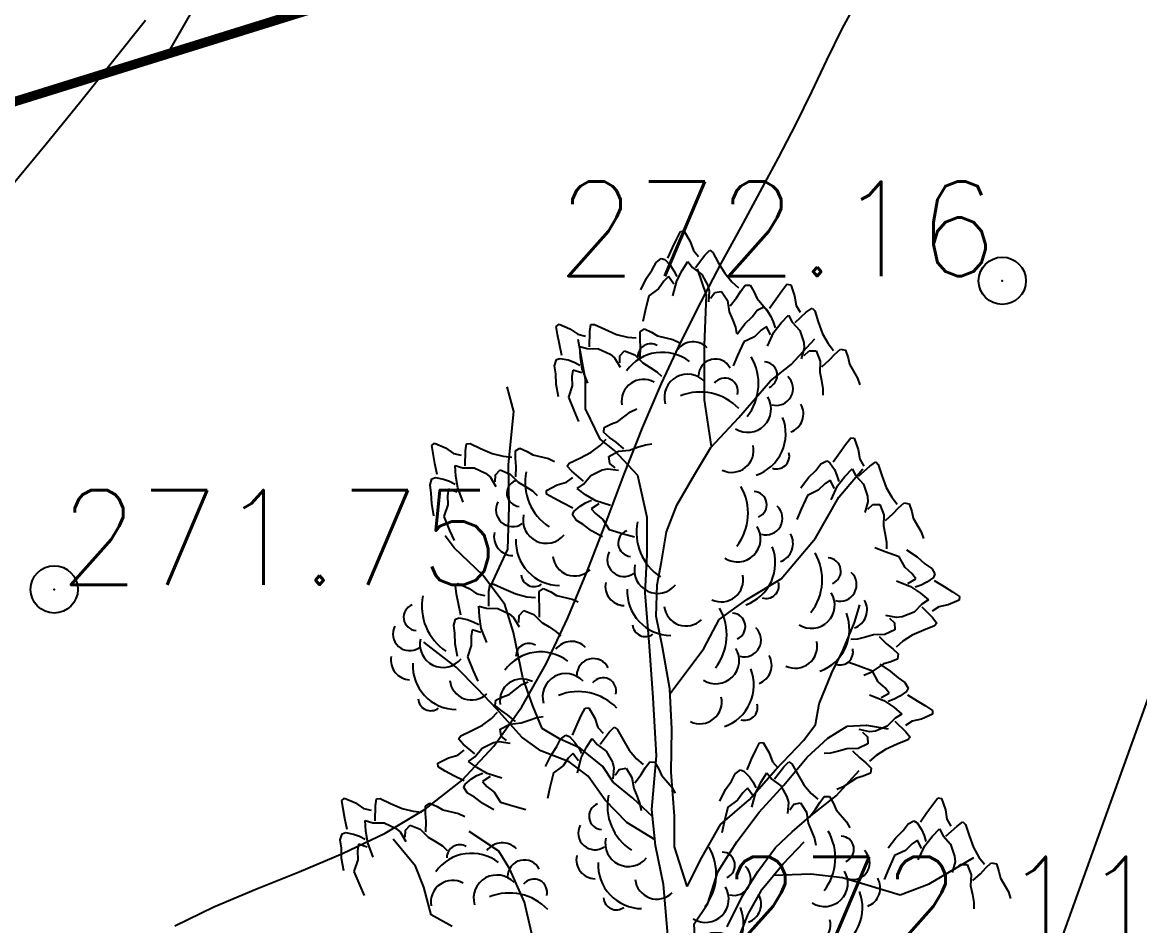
# Model space of a CAD drawing. Header units: millimetres. Extents: x 524954 to 526204, y 9523489 to 9524010.
# Drawn here: x 525414.21 to 525426.04, y 9523723.65 to 9523733.2 of the extents above; entities that cross this region are included whole.
import ezdxf
from ezdxf.enums import TextEntityAlignment as Align

# ---------------------------------------------------------------- set-up
doc = ezdxf.new("R2010")
doc.units = ezdxf.units.MM
doc.header["$PDMODE"] = 32
doc.header["$PDSIZE"] = 0.5
doc.linetypes.add('ACAD_ISO12W100', pattern=[21, 12, -3, 0, -3, 0, -3])
for name, color, linetype in [('Arbre', 34, 'ACAD_ISO12W100'), ('Bord Fleuve', 4, 'ACAD_ISO12W100'), ('CN_01_00', 3, 'Continuous'), ('CN_02_00', 4, 'Continuous'), ("Route - Bretelle d'entrée - Textes - Arcs", 5, 'Continuous'), ('Route - Bretelle de sortie - Construction', 7, 'Continuous'), ('TopoAlt', 3, 'Continuous'), ('TOPOJIS', 7, 'Continuous')]:
    doc.layers.add(name, color=color, linetype=linetype)
doc.styles.add('Cotation', font='arial.ttf')
doc.styles.add('Simplex 1.0', font='Simplex.shx', dxfattribs={"width": 0.99, "height": 1})
doc.dimstyles.new('BRAZZAVILLE', dxfattribs={"dimtxt": 0.15, "dimasz": 0.2, "dimexe": 0.5, "dimexo": 0.5, "dimgap": 0.5, "dimtad": 0, "dimzin": 0, "dimdsep": 46, "dimtxsty": 'Cotation', "dimsah": 1, "dimcen": 0.1, "dimse1": 1, "dimse2": 1, "dimclrd": 1, "dimclre": 256, "dimclrt": 1, "dimaunit": 2, "dimazin": 0, "dimtfac": 1, "dimtdec": 4, "dimtofl": 0, "dimtmove": 0, "dimatfit": 1, "dimfxl": 1, "dimtolj": 1, "dimtzin": 0, "dimlwd": 0, "dimlwe": 0, "dimarcsym": 0})

# ---------------------------------------------------------------- blocks, each defined once
blk = doc.blocks.new('TCPOINT M')
at = {"color": 0}
blk.add_point((0, 0), dxfattribs=at)
at = {"layer": 'TopoAlt', "style": 'Simplex 1.0', "width": 0.99}
blk.add_attdef('ALT', (0.15, 0.15), '', height=1, dxfattribs=at)
blk = doc.blocks.new('v088')
at = {"color": 3, "linetype": 'Continuous'}
for p, q in [((-0.069, 12.224), (-0.024, 12.318)), ((-0.024, 12.318), (0.016, 12.396)), ((0.016, 12.396), (0.055, 12.4)), ((0.055, 12.4), (0.118, 12.291)), ((-0.118, 12.113), (-0.069, 12.224)), ((0.118, 12.291), (0.152, 12.195)), ((0.152, 12.195), (0.207, 12.131)), ((0.272, 12.144), (0.324, 12.197)), ((0.324, 12.197), (0.356, 12.175)), ((-0.283, 11.991), (-0.243, 12.069)), ((-0.243, 12.069), (-0.188, 12.111)), ((-0.188, 12.111), (-0.15, 12.099)), ((-0.15, 12.099), (-0.092, 12.035)), ((0.032, 11.984), (0.092, 12.078)), ((0.092, 12.078), (0.144, 12.013)), ((0.175, 12.015), (0.272, 12.144)), ((0.356, 12.175), (0.415, 12.069)), ((0.415, 12.069), (0.484, 11.953)), ((-0.344, 11.901), (-0.283, 11.991)), ((-0.092, 12.035), (-0.054, 11.98)), ((-0.054, 11.98), (-0.022, 11.919)), ((-0.025, 11.872), (0.032, 11.984)), ((0.144, 12.013), (0.24, 11.942)), ((0.24, 11.942), (0.305, 11.825)), ((0.484, 11.953), (0.56, 11.862)), ((-0.403, 11.78), (-0.344, 11.901)), ((-0.162, 11.869), (-0.217, 11.788)), ((-0.112, 11.918), (-0.162, 11.869)), ((-0.054, 11.839), (-0.112, 11.918)), ((-0.066, 11.715), (-0.025, 11.872)), ((0.305, 11.825), (0.32, 11.765)), ((0.56, 11.862), (0.63, 11.801)), ((0.653, 11.766), (0.699, 11.829)), ((0.699, 11.829), (0.754, 11.828)), ((0.754, 11.828), (0.796, 11.754)), ((1.089, 11.768), (1.142, 11.837)), ((1.142, 11.837), (1.181, 11.833)), ((1.181, 11.833), (1.223, 11.714)), ((-0.32, 11.714), (-0.357, 11.558)), ((-0.217, 11.788), (-0.32, 11.714)), ((0.32, 11.765), (0.311, 11.65)), ((0.334, 11.69), (0.378, 11.749)), ((0.378, 11.749), (0.45, 11.762)), ((0.45, 11.762), (0.511, 11.664)), ((0.608, 11.694), (0.653, 11.766)), ((0.796, 11.754), (0.824, 11.689)), ((1.027, 11.683), (1.089, 11.768)), ((1.223, 11.714), (1.239, 11.614)), ((0.511, 11.664), (0.53, 11.547)), ((0.542, 11.608), (0.608, 11.694)), ((0.824, 11.689), (0.934, 11.561)), ((0.827, 11.564), (0.889, 11.595)), ((0.889, 11.595), (0.923, 11.575)), ((0.958, 11.583), (1.027, 11.683)), ((1.239, 11.614), (1.281, 11.541)), ((-0.357, 11.558), (-0.382, 11.444)), ((0.53, 11.547), (0.565, 11.463)), ((0.696, 11.418), (0.773, 11.494)), ((0.773, 11.494), (0.827, 11.564)), ((0.923, 11.575), (0.969, 11.502)), ((0.934, 11.561), (0.97, 11.497)), ((0.969, 11.502), (0.996, 11.441)), ((1.081, 11.429), (1.158, 11.51)), ((1.158, 11.51), (1.196, 11.437)), ((1.227, 11.433), (1.346, 11.541)), ((1.346, 11.541), (1.408, 11.583)), ((1.408, 11.583), (1.435, 11.556)), ((1.435, 11.556), (1.473, 11.441)), ((-1.299, 11.392), (-1.27, 11.417)), ((-1.285, 11.305), (-1.299, 11.392)), ((-1.27, 11.417), (-1.154, 11.366)), ((-1.154, 11.366), (-1.07, 11.309)), ((-0.943, 11.337), (-0.932, 11.411)), ((-0.932, 11.411), (-0.894, 11.412)), ((-0.894, 11.412), (-0.784, 11.361)), ((-0.784, 11.361), (-0.66, 11.307)), ((-0.413, 11.333), (-0.367, 11.365)), ((-0.367, 11.365), (-0.29, 11.329)), ((0.565, 11.463), (0.596, 11.383)), ((0.596, 11.383), (0.609, 11.315)), ((0.615, 11.31), (0.696, 11.418)), ((0.869, 11.352), (0.8, 11.283)), ((0.927, 11.391), (0.869, 11.352)), ((0.969, 11.302), (0.927, 11.391)), ((0.996, 11.441), (1.016, 11.375)), ((1.004, 11.329), (1.081, 11.429)), ((1.196, 11.437), (1.277, 11.348)), ((1.473, 11.441), (1.519, 11.314)), ((-1.266, 11.203), (-1.285, 11.305)), ((-1.07, 11.309), (-0.988, 11.29)), ((-0.947, 11.176), (-0.943, 11.337)), ((-0.66, 11.307), (-0.544, 11.278)), ((-0.544, 11.278), (-0.452, 11.27)), ((-0.413, 11.254), (-0.413, 11.333)), ((-0.408, 11.17), (-0.413, 11.254)), ((-0.29, 11.329), (-0.229, 11.292)), ((-0.229, 11.292), (-0.065, 11.254)), ((-0.065, 11.254), (0.001, 11.223)), ((0.8, 11.283), (0.685, 11.229)), ((0.935, 11.183), (1.004, 11.329)), ((1.277, 11.348), (1.319, 11.221)), ((1.519, 11.314), (1.577, 11.21)), ((-1.241, 11.084), (-1.266, 11.203)), ((-1.05, 11.179), (-0.971, 11.157)), ((-1.044, 11.067), (-1.05, 11.179)), ((-0.971, 11.157), (-0.851, 11.155)), ((-0.851, 11.155), (-0.73, 11.098)), ((-0.626, 11.08), (-0.576, 11.133)), ((-0.576, 11.133), (-0.468, 11.09)), ((-0.41, 11.061), (-0.408, 11.17)), ((0.685, 11.229), (0.619, 11.083)), ((1.323, 11.16), (1.292, 11.048)), ((1.319, 11.221), (1.323, 11.16)), ((1.323, 11.083), (1.377, 11.133)), ((1.377, 11.133), (1.45, 11.133)), ((1.45, 11.133), (1.492, 11.025)), ((1.577, 11.21), (1.635, 11.137)), ((1.65, 11.098), (1.708, 11.152)), ((1.708, 11.152), (1.762, 11.141)), ((1.762, 11.141), (1.789, 11.06)), ((-1.317, 10.975), (-1.297, 11.041)), ((-1.297, 11.041), (-1.259, 11.053)), ((-1.259, 11.053), (-1.174, 11.037)), ((-1.174, 11.037), (-1.111, 11.014)), ((-1.111, 11.014), (-1.05, 10.983)), ((-1.024, 10.943), (-1.044, 11.067)), ((-0.73, 11.098), (-0.682, 11.059)), ((-0.682, 11.059), (-0.622, 10.96)), ((-0.626, 11.006), (-0.626, 11.08)), ((-0.468, 11.09), (-0.384, 11.005)), ((-0.384, 11.005), (-0.307, 10.958)), ((0.619, 11.083), (0.573, 10.975)), ((1.492, 11.025), (1.489, 10.906)), ((1.512, 10.964), (1.592, 11.037)), ((1.592, 11.037), (1.65, 11.098)), ((1.789, 11.06), (1.804, 10.991)), ((-1.303, 10.889), (-1.317, 10.975)), ((-1.3, 10.78), (-1.303, 10.889)), ((-1.122, 10.929), (-1.134, 10.861)), ((-1.029, 10.899), (-1.122, 10.929)), ((-0.966, 10.792), (-1.024, 10.943)), ((-0.307, 10.958), (-0.234, 10.911)), ((-0.234, 10.911), (-0.184, 10.864)), ((1.489, 10.906), (1.508, 10.818)), ((1.804, 10.991), (1.889, 10.844)), ((-1.277, 10.647), (-1.3, 10.78)), ((-1.131, 10.763), (-1.171, 10.642)), ((-1.134, 10.861), (-1.131, 10.763)), ((1.508, 10.818), (1.523, 10.733)), ((1.889, 10.844), (1.912, 10.775)), ((-1.171, 10.642), (-1.109, 10.494)), ((1.523, 10.733), (1.523, 10.664)), ((-1.109, 10.494), (-1.063, 10.387)), ((-0.648, 10.385), (-0.514, 10.488)), ((-0.514, 10.488), (-0.448, 10.519)), ((-0.796, 10.268), (-0.791, 10.323)), ((-0.791, 10.323), (-0.715, 10.36)), ((-0.715, 10.36), (-0.648, 10.385)), ((-0.836, 10.131), (-0.771, 10.198)), ((-0.735, 10.218), (-0.796, 10.268)), ((-0.666, 10.169), (-0.735, 10.218)), ((-0.583, 10.098), (-0.666, 10.169)), ((1.762, 10.142), (1.816, 10.212)), ((1.816, 10.212), (1.854, 10.208)), ((1.854, 10.208), (1.896, 10.089)), ((-2.616, 10.132), (-2.587, 10.158)), ((-2.603, 10.046), (-2.616, 10.132)), ((-2.587, 10.158), (-2.471, 10.107)), ((-2.471, 10.107), (-2.388, 10.049)), ((-2.388, 10.049), (-2.306, 10.03)), ((-2.264, 9.917), (-2.261, 10.077)), ((-2.261, 10.077), (-2.249, 10.151)), ((-2.249, 10.151), (-2.211, 10.152)), ((-2.211, 10.152), (-2.101, 10.101)), ((-2.101, 10.101), (-1.977, 10.047)), ((-1.731, 9.995), (-1.73, 10.074)), ((-1.73, 10.074), (-1.685, 10.105)), ((-1.685, 10.105), (-1.608, 10.069)), ((-1.608, 10.069), (-1.547, 10.033)), ((-1.051, 9.998), (-0.931, 10.06)), ((-0.931, 10.06), (-0.836, 10.131)), ((-0.743, 10.015), (-0.642, 10.071)), ((-0.642, 10.071), (-0.523, 10.083)), ((-0.523, 10.083), (-0.438, 10.113)), ((-0.438, 10.113), (-0.356, 10.14)), ((-0.356, 10.14), (-0.287, 10.149)), ((1.631, 9.958), (1.7, 10.058)), ((1.7, 10.058), (1.762, 10.142)), ((1.896, 10.089), (1.912, 9.989)), ((-2.583, 9.943), (-2.603, 10.046)), ((-2.558, 9.824), (-2.583, 9.943)), ((-1.977, 10.047), (-1.862, 10.018)), ((-1.862, 10.018), (-1.769, 10.01)), ((-1.725, 9.911), (-1.731, 9.995)), ((-1.547, 10.033), (-1.382, 9.994)), ((-1.382, 9.994), (-1.316, 9.963)), ((-1.184, 9.915), (-1.161, 9.945)), ((-1.161, 9.945), (-1.051, 9.998)), ((-0.734, 9.943), (-0.743, 10.015)), ((-0.677, 9.896), (-0.734, 9.943)), ((1.446, 9.869), (1.5, 9.939)), ((1.5, 9.939), (1.562, 9.969)), ((1.562, 9.969), (1.596, 9.95)), ((1.596, 9.95), (1.643, 9.877)), ((1.912, 9.989), (1.954, 9.915)), ((2.019, 9.915), (2.081, 9.958)), ((2.081, 9.958), (2.108, 9.931)), ((2.108, 9.931), (2.146, 9.815)), ((-2.368, 9.919), (-2.288, 9.897)), ((-2.362, 9.808), (-2.368, 9.919)), ((-2.288, 9.897), (-2.168, 9.895)), ((-2.168, 9.895), (-2.047, 9.839)), ((-2.047, 9.839), (-2, 9.799)), ((-1.944, 9.746), (-1.943, 9.82)), ((-1.943, 9.82), (-1.893, 9.873)), ((-1.893, 9.873), (-1.786, 9.83)), ((-1.786, 9.83), (-1.702, 9.745)), ((-1.728, 9.802), (-1.725, 9.911)), ((-1.134, 9.859), (-1.184, 9.915)), ((-1.012, 9.755), (-1.134, 9.859)), ((-1.011, 9.724), (-0.934, 9.816)), ((-0.934, 9.816), (-0.814, 9.874)), ((-0.814, 9.874), (-0.753, 9.886)), ((-0.753, 9.886), (-0.639, 9.87)), ((1.369, 9.792), (1.446, 9.869)), ((1.643, 9.877), (1.669, 9.815)), ((1.669, 9.815), (1.689, 9.75)), ((1.754, 9.804), (1.831, 9.885)), ((1.831, 9.885), (1.869, 9.812)), ((1.9, 9.808), (2.019, 9.915)), ((2.146, 9.815), (2.193, 9.689)), ((-2.634, 9.715), (-2.614, 9.781)), ((-2.621, 9.629), (-2.634, 9.715)), ((-2.614, 9.781), (-2.576, 9.793)), ((-2.576, 9.793), (-2.492, 9.777)), ((-2.492, 9.777), (-2.428, 9.754)), ((-2.428, 9.754), (-2.368, 9.723)), ((-2.342, 9.683), (-2.362, 9.808)), ((-2, 9.799), (-1.94, 9.7)), ((-1.702, 9.745), (-1.624, 9.699)), ((-1.624, 9.699), (-1.552, 9.652)), ((-1.402, 9.657), (-1.289, 9.715)), ((-1.289, 9.715), (-1.192, 9.743)), ((-1.192, 9.743), (-1.125, 9.794)), ((-1.079, 9.676), (-1.011, 9.724)), ((1.289, 9.685), (1.369, 9.792)), ((1.542, 9.727), (1.473, 9.658)), ((1.6, 9.765), (1.542, 9.727)), ((1.643, 9.677), (1.6, 9.765)), ((1.608, 9.558), (1.677, 9.704)), ((1.677, 9.704), (1.754, 9.804)), ((1.869, 9.812), (1.95, 9.723)), ((1.95, 9.723), (1.993, 9.596)), ((-2.617, 9.52), (-2.621, 9.629)), ((-2.439, 9.669), (-2.451, 9.601)), ((-2.451, 9.601), (-2.448, 9.503)), ((-2.346, 9.639), (-2.439, 9.669)), ((-2.283, 9.532), (-2.342, 9.683)), ((-1.552, 9.652), (-1.502, 9.604)), ((-1.401, 9.619), (-1.402, 9.657)), ((-1.325, 9.574), (-1.401, 9.619)), ((-0.989, 9.611), (-1.079, 9.676)), ((-0.88, 9.547), (-0.989, 9.611)), ((1.358, 9.604), (1.292, 9.458)), ((1.473, 9.658), (1.358, 9.604)), ((1.993, 9.596), (1.996, 9.535)), ((2.193, 9.689), (2.25, 9.585)), ((2.25, 9.585), (2.308, 9.512)), ((-2.595, 9.387), (-2.617, 9.52)), ((-2.448, 9.503), (-2.488, 9.382)), ((-1.233, 9.524), (-1.325, 9.574)), ((-1.125, 9.469), (-1.233, 9.524)), ((-1.113, 9.435), (-1.047, 9.49)), ((-1.047, 9.49), (-0.989, 9.525)), ((-0.989, 9.525), (-0.927, 9.553)), ((-0.848, 9.516), (-0.931, 9.463)), ((-0.931, 9.463), (-0.885, 9.411)), ((-0.726, 9.498), (-0.88, 9.547)), ((1.292, 9.458), (1.246, 9.35)), ((1.996, 9.535), (1.966, 9.423)), ((1.996, 9.458), (2.05, 9.508)), ((2.05, 9.508), (2.123, 9.508)), ((2.123, 9.508), (2.166, 9.4)), ((2.266, 9.412), (2.323, 9.473)), ((2.323, 9.473), (2.381, 9.527)), ((2.381, 9.527), (2.435, 9.515)), ((2.435, 9.515), (2.462, 9.435)), ((-2.488, 9.382), (-2.427, 9.234)), ((-1.128, 9.398), (-1.113, 9.435)), ((-1.089, 9.341), (-1.128, 9.398)), ((-1.014, 9.297), (-1.089, 9.341)), ((-0.885, 9.411), (-0.807, 9.351)), ((-0.807, 9.351), (-0.739, 9.244)), ((2.166, 9.4), (2.162, 9.281)), ((2.185, 9.338), (2.266, 9.412)), ((2.462, 9.435), (2.477, 9.365)), ((2.477, 9.365), (2.562, 9.219)), ((-2.427, 9.234), (-2.38, 9.127)), ((-0.927, 9.231), (-1.014, 9.297)), ((-0.81, 9.165), (-0.927, 9.231)), ((-0.739, 9.244), (-0.586, 9.198)), ((2.162, 9.281), (2.181, 9.192)), ((-0.586, 9.198), (-0.473, 9.166)), ((2.181, 9.192), (2.196, 9.108)), ((2.196, 9.108), (2.196, 9.038)), ((2.562, 9.219), (2.585, 9.15)), ((2.18, 9.009), (2.07, 9.048)), ((2.33, 8.953), (2.18, 9.009)), ((2.406, 9.027), (2.519, 8.953)), ((2.391, 8.841), (2.33, 8.953)), ((2.519, 8.953), (2.601, 8.881)), ((2.601, 8.881), (2.673, 8.832)), ((2.465, 8.776), (2.391, 8.841)), ((2.507, 8.721), (2.465, 8.776)), ((2.673, 8.832), (2.708, 8.773)), ((2.708, 8.773), (2.691, 8.737)), ((-2.366, 8.647), (-2.337, 8.672)), ((-2.353, 8.56), (-2.366, 8.647)), ((-2.337, 8.672), (-2.221, 8.621)), ((-2.011, 8.592), (-1.999, 8.665)), ((-1.999, 8.665), (-1.961, 8.666)), ((-1.961, 8.666), (-1.851, 8.615)), ((2.3, 8.701), (2.45, 8.641)), ((2.421, 8.673), (2.507, 8.721)), ((2.45, 8.641), (2.555, 8.57)), ((2.561, 8.655), (2.497, 8.632)), ((2.621, 8.686), (2.561, 8.655)), ((2.691, 8.737), (2.621, 8.686)), ((2.701, 8.703), (2.805, 8.64)), ((2.805, 8.64), (2.893, 8.584)), ((-2.333, 8.457), (-2.353, 8.56)), ((-2.221, 8.621), (-2.138, 8.563)), ((-2.138, 8.563), (-2.056, 8.544)), ((-2.014, 8.431), (-2.011, 8.592)), ((-1.851, 8.615), (-1.727, 8.562)), ((-1.727, 8.562), (-1.612, 8.532)), ((-1.612, 8.532), (-1.519, 8.524)), ((-1.481, 8.509), (-1.48, 8.588)), ((-1.48, 8.588), (-1.435, 8.619)), ((-1.435, 8.619), (-1.357, 8.583)), ((-1.357, 8.583), (-1.297, 8.547)), ((-1.297, 8.547), (-1.132, 8.508)), ((2.555, 8.57), (2.64, 8.498)), ((2.893, 8.584), (2.966, 8.534)), ((2.966, 8.534), (2.964, 8.496)), ((-2.308, 8.338), (-2.333, 8.457)), ((-2.118, 8.433), (-2.038, 8.411)), ((-2.112, 8.322), (-2.118, 8.433)), ((-2.038, 8.411), (-1.918, 8.409)), ((-1.918, 8.409), (-1.797, 8.353)), ((-1.475, 8.425), (-1.481, 8.509)), ((-1.478, 8.316), (-1.475, 8.425)), ((-1.132, 8.508), (-1.066, 8.477)), ((2.57, 8.455), (2.487, 8.369)), ((2.568, 8.425), (2.683, 8.312)), ((2.64, 8.498), (2.57, 8.455)), ((2.749, 8.424), (2.679, 8.378)), ((2.848, 8.446), (2.749, 8.424)), ((2.964, 8.496), (2.848, 8.446)), ((-2.384, 8.23), (-2.364, 8.296)), ((-2.364, 8.296), (-2.326, 8.308)), ((-2.326, 8.308), (-2.242, 8.291)), ((-2.242, 8.291), (-2.178, 8.268)), ((-2.092, 8.197), (-2.112, 8.322)), ((-1.797, 8.353), (-1.75, 8.313)), ((-1.75, 8.313), (-1.69, 8.215)), ((-1.694, 8.261), (-1.693, 8.334)), ((-1.693, 8.334), (-1.643, 8.387)), ((-1.643, 8.387), (-1.536, 8.344)), ((-1.536, 8.344), (-1.452, 8.259)), ((2.301, 8.311), (2.188, 8.335)), ((2.225, 8.306), (2.278, 8.256)), ((2.362, 8.319), (2.301, 8.311)), ((2.487, 8.369), (2.362, 8.319)), ((2.683, 8.312), (2.729, 8.254)), ((-2.371, 8.143), (-2.384, 8.23)), ((-2.189, 8.184), (-2.201, 8.115)), ((-2.096, 8.154), (-2.189, 8.184)), ((-2.178, 8.268), (-2.118, 8.237)), ((-2.033, 8.047), (-2.092, 8.197)), ((-1.452, 8.259), (-1.374, 8.213)), ((-1.374, 8.213), (-1.302, 8.166)), ((-1.302, 8.166), (-1.252, 8.118)), ((2.282, 8.183), (2.178, 8.134)), ((2.278, 8.256), (2.282, 8.183)), ((2.591, 8.179), (2.467, 8.125)), ((2.704, 8.225), (2.591, 8.179)), ((2.729, 8.254), (2.704, 8.225)), ((-2.367, 8.034), (-2.371, 8.143)), ((-2.201, 8.115), (-2.198, 8.017)), ((1.888, 8.085), (1.819, 8.08)), ((1.971, 8.105), (1.888, 8.085)), ((2.058, 8.13), (1.971, 8.105)), ((2.178, 8.134), (2.058, 8.13)), ((2.117, 8.111), (2.195, 8.035)), ((2.367, 8.061), (2.298, 7.999)), ((2.467, 8.125), (2.367, 8.061)), ((-2.345, 7.902), (-2.367, 8.034)), ((-2.198, 8.017), (-2.238, 7.897)), ((2.195, 8.035), (2.261, 7.981)), ((2.261, 7.981), (2.318, 7.927)), ((2.318, 7.927), (2.31, 7.872)), ((-2.238, 7.897), (-2.177, 7.749)), ((1.896, 7.802), (1.786, 7.841)), ((2.046, 7.746), (1.896, 7.802)), ((2.163, 7.821), (2.022, 7.727)), ((2.123, 7.82), (2.235, 7.746)), ((2.231, 7.841), (2.163, 7.821)), ((2.31, 7.872), (2.231, 7.841)), ((-2.177, 7.749), (-2.13, 7.641)), ((2.022, 7.727), (1.955, 7.7)), ((2.107, 7.634), (2.046, 7.746)), ((2.235, 7.746), (2.317, 7.675)), ((-1.797, 7.5), (-1.663, 7.603)), ((-1.663, 7.603), (-1.598, 7.634)), ((2.181, 7.57), (2.107, 7.634)), ((2.223, 7.514), (2.181, 7.57)), ((2.317, 7.675), (2.389, 7.625)), ((2.389, 7.625), (2.424, 7.566)), ((-1.94, 7.438), (-1.864, 7.475)), ((-1.864, 7.475), (-1.797, 7.5)), ((2.016, 7.494), (2.166, 7.434)), ((2.137, 7.467), (2.223, 7.514)), ((2.277, 7.448), (2.213, 7.425)), ((2.337, 7.479), (2.277, 7.448)), ((2.407, 7.53), (2.337, 7.479)), ((2.424, 7.566), (2.407, 7.53)), ((2.417, 7.496), (2.521, 7.433)), ((-1.945, 7.383), (-1.94, 7.438)), ((-1.884, 7.333), (-1.945, 7.383)), ((-1.815, 7.284), (-1.884, 7.333)), ((-1.034, 7.275), (-0.994, 7.353)), ((-0.994, 7.353), (-0.955, 7.356)), ((-0.955, 7.356), (-0.891, 7.247)), ((2.166, 7.434), (2.271, 7.363)), ((2.271, 7.363), (2.357, 7.292)), ((2.521, 7.433), (2.609, 7.377)), ((2.609, 7.377), (2.682, 7.328)), ((-2.081, 7.175), (-1.985, 7.246)), ((-1.985, 7.246), (-1.92, 7.313)), ((-1.732, 7.213), (-1.815, 7.284)), ((-1.672, 7.198), (-1.587, 7.228)), ((-1.587, 7.228), (-1.505, 7.255)), ((-1.505, 7.255), (-1.436, 7.264)), ((-1.078, 7.18), (-1.034, 7.275)), ((-0.891, 7.247), (-0.858, 7.151)), ((2.286, 7.249), (2.203, 7.162)), ((2.284, 7.218), (2.399, 7.105)), ((2.357, 7.292), (2.286, 7.249)), ((2.465, 7.218), (2.395, 7.171)), ((2.564, 7.239), (2.465, 7.218)), ((2.68, 7.289), (2.564, 7.239)), ((2.682, 7.328), (2.68, 7.289)), ((-2.31, 7.06), (-2.2, 7.113)), ((-2.2, 7.113), (-2.081, 7.175)), ((-1.892, 7.13), (-1.791, 7.186)), ((-1.883, 7.058), (-1.892, 7.13)), ((-1.791, 7.186), (-1.672, 7.198)), ((-1.128, 7.069), (-1.078, 7.18)), ((-0.858, 7.151), (-0.802, 7.088)), ((-0.835, 6.972), (-0.738, 7.1)), ((-0.738, 7.1), (-0.686, 7.153)), ((-0.686, 7.153), (-0.654, 7.131)), ((-0.654, 7.131), (-0.595, 7.025)), ((2.018, 7.104), (1.904, 7.128)), ((1.941, 7.1), (1.994, 7.049)), ((2.079, 7.112), (2.018, 7.104)), ((2.203, 7.162), (2.079, 7.112)), ((2.399, 7.105), (2.445, 7.047)), ((-2.333, 7.03), (-2.31, 7.06)), ((-2.283, 6.974), (-2.333, 7.03)), ((-2.083, 6.931), (-1.963, 6.989)), ((-1.963, 6.989), (-1.902, 7.001)), ((-1.902, 7.001), (-1.788, 6.985)), ((-1.826, 7.011), (-1.883, 7.058)), ((-1.293, 6.947), (-1.253, 7.025)), ((-1.253, 7.025), (-1.198, 7.067)), ((-1.198, 7.067), (-1.16, 7.055)), ((-1.16, 7.055), (-1.101, 6.992)), ((-1.101, 6.992), (-1.063, 6.936)), ((-0.978, 6.941), (-0.918, 7.034)), ((-0.918, 7.034), (-0.866, 6.97)), ((-0.595, 7.025), (-0.526, 6.909)), ((0.813, 6.909), (0.853, 6.987)), ((0.853, 6.987), (0.891, 6.991)), ((0.891, 6.991), (0.955, 6.881)), ((1.999, 6.976), (1.894, 6.927)), ((1.994, 7.049), (1.999, 6.976)), ((2.42, 7.018), (2.307, 6.972)), ((2.445, 7.047), (2.42, 7.018)), ((-2.439, 6.83), (-2.342, 6.858)), ((-2.342, 6.858), (-2.275, 6.909)), ((-2.161, 6.87), (-2.283, 6.974)), ((-2.161, 6.839), (-2.083, 6.931)), ((-1.413, 6.737), (-1.354, 6.857)), ((-1.354, 6.857), (-1.293, 6.947)), ((-1.122, 6.874), (-1.172, 6.826)), ((-1.064, 6.795), (-1.122, 6.874)), ((-1.063, 6.936), (-1.032, 6.875)), ((-1.035, 6.828), (-0.978, 6.941)), ((-0.866, 6.97), (-0.77, 6.898)), ((-0.77, 6.898), (-0.705, 6.781)), ((-0.526, 6.909), (-0.45, 6.818)), ((0.768, 6.815), (0.813, 6.909)), ((0.955, 6.881), (0.989, 6.786)), ((1.604, 6.878), (1.535, 6.874)), ((1.688, 6.899), (1.604, 6.878)), ((1.775, 6.923), (1.688, 6.899)), ((1.894, 6.927), (1.775, 6.923)), ((1.834, 6.904), (1.912, 6.828)), ((2.184, 6.918), (2.084, 6.854)), ((2.307, 6.972), (2.184, 6.918)), ((-2.551, 6.772), (-2.439, 6.83)), ((-2.55, 6.734), (-2.551, 6.772)), ((-2.228, 6.791), (-2.161, 6.839)), ((-2.138, 6.726), (-2.228, 6.791)), ((-1.227, 6.745), (-1.33, 6.67)), ((-1.172, 6.826), (-1.227, 6.745)), ((-1.076, 6.671), (-1.035, 6.828)), ((-0.705, 6.781), (-0.69, 6.721)), ((-0.45, 6.818), (-0.379, 6.757)), ((-0.357, 6.722), (-0.31, 6.785)), ((-0.31, 6.785), (-0.255, 6.784)), ((-0.255, 6.784), (-0.214, 6.71)), ((0.719, 6.703), (0.768, 6.815)), ((0.989, 6.786), (1.044, 6.722)), ((1.108, 6.734), (1.161, 6.787)), ((1.161, 6.787), (1.192, 6.766)), ((1.192, 6.766), (1.252, 6.66)), ((1.912, 6.828), (1.977, 6.774)), ((1.977, 6.774), (2.034, 6.72)), ((2.084, 6.854), (2.014, 6.792)), ((-2.475, 6.689), (-2.55, 6.734)), ((-2.383, 6.639), (-2.475, 6.689)), ((-2.274, 6.584), (-2.383, 6.639)), ((-2.196, 6.606), (-2.138, 6.64)), ((-2.029, 6.662), (-2.138, 6.726)), ((-2.138, 6.64), (-2.076, 6.668)), ((-1.998, 6.632), (-2.08, 6.578)), ((-1.875, 6.613), (-2.029, 6.662)), ((-1.33, 6.67), (-1.367, 6.514)), ((-0.69, 6.721), (-0.699, 6.606)), ((-0.675, 6.646), (-0.632, 6.705)), ((-0.632, 6.705), (-0.56, 6.719)), ((-0.56, 6.719), (-0.498, 6.621)), ((-0.498, 6.621), (-0.48, 6.503)), ((-0.468, 6.564), (-0.402, 6.651)), ((-0.402, 6.651), (-0.357, 6.722)), ((-0.214, 6.71), (-0.186, 6.645)), ((-0.186, 6.645), (-0.075, 6.517)), ((0.554, 6.582), (0.594, 6.66)), ((0.594, 6.66), (0.649, 6.702)), ((0.649, 6.702), (0.686, 6.689)), ((0.686, 6.689), (0.745, 6.626)), ((0.745, 6.626), (0.783, 6.571)), ((0.868, 6.575), (0.929, 6.669)), ((0.929, 6.669), (0.98, 6.604)), ((1.011, 6.606), (1.108, 6.734)), ((1.252, 6.66), (1.321, 6.544)), ((1.947, 6.634), (1.879, 6.614)), ((2.026, 6.666), (1.947, 6.634)), ((2.034, 6.72), (2.026, 6.666)), ((-2.277, 6.513), (-2.262, 6.55)), ((-2.238, 6.456), (-2.277, 6.513)), ((-2.262, 6.55), (-2.196, 6.606)), ((-2.08, 6.578), (-2.034, 6.526)), ((-2.034, 6.526), (-1.957, 6.466)), ((-1.367, 6.514), (-1.392, 6.4)), ((-0.48, 6.503), (-0.444, 6.419)), ((-0.075, 6.517), (-0.04, 6.453)), ((0.493, 6.492), (0.554, 6.582)), ((0.724, 6.509), (0.675, 6.46)), ((0.782, 6.43), (0.724, 6.509)), ((0.783, 6.571), (0.814, 6.51)), ((0.811, 6.463), (0.868, 6.575)), ((0.98, 6.604), (1.076, 6.532)), ((1.076, 6.532), (1.141, 6.416)), ((1.321, 6.544), (1.397, 6.452)), ((1.738, 6.52), (1.671, 6.493)), ((1.879, 6.614), (1.738, 6.52)), ((-3.568, 6.377), (-3.539, 6.402)), ((-3.539, 6.402), (-3.423, 6.351)), ((-3.213, 6.322), (-3.201, 6.396)), ((-3.201, 6.396), (-3.163, 6.397)), ((-3.163, 6.397), (-3.053, 6.346)), ((-2.163, 6.412), (-2.238, 6.456)), ((-2.076, 6.346), (-2.163, 6.412)), ((-1.957, 6.466), (-1.888, 6.359)), ((-0.444, 6.419), (-0.414, 6.339)), ((0.433, 6.371), (0.493, 6.492)), ((0.675, 6.46), (0.62, 6.379)), ((0.771, 6.306), (0.811, 6.463)), ((1.141, 6.416), (1.157, 6.356)), ((1.397, 6.452), (1.467, 6.391)), ((1.489, 6.356), (1.536, 6.42)), ((1.536, 6.42), (1.591, 6.419)), ((1.591, 6.419), (1.633, 6.344)), ((2.685, 6.334), (2.739, 6.404)), ((2.739, 6.404), (2.777, 6.4)), ((2.777, 6.4), (2.82, 6.28)), ((-3.555, 6.29), (-3.568, 6.377)), ((-3.535, 6.188), (-3.555, 6.29)), ((-3.423, 6.351), (-3.34, 6.294)), ((-3.34, 6.294), (-3.258, 6.275)), ((-3.216, 6.161), (-3.213, 6.322)), ((-3.053, 6.346), (-2.929, 6.292)), ((-2.929, 6.292), (-2.814, 6.263)), ((-2.683, 6.24), (-2.682, 6.318)), ((-2.682, 6.318), (-2.637, 6.35)), ((-2.637, 6.35), (-2.56, 6.314)), ((-2.56, 6.314), (-2.499, 6.278)), ((-2.499, 6.278), (-2.334, 6.239)), ((-1.959, 6.28), (-2.076, 6.346)), ((-1.888, 6.359), (-1.735, 6.313)), ((-1.735, 6.313), (-1.622, 6.281)), ((-0.414, 6.339), (-0.401, 6.271)), ((0.516, 6.305), (0.479, 6.149)), ((0.62, 6.379), (0.516, 6.305)), ((1.157, 6.356), (1.147, 6.241)), ((1.171, 6.28), (1.215, 6.339)), ((1.215, 6.339), (1.286, 6.353)), ((1.286, 6.353), (1.348, 6.255)), ((1.378, 6.198), (1.444, 6.285)), ((1.444, 6.285), (1.489, 6.356)), ((1.633, 6.344), (1.661, 6.279)), ((1.661, 6.279), (1.771, 6.151)), ((2.623, 6.25), (2.685, 6.334)), ((2.82, 6.28), (2.835, 6.18)), ((-3.51, 6.069), (-3.535, 6.188)), ((-3.32, 6.164), (-3.24, 6.142)), ((-3.314, 6.053), (-3.32, 6.164)), ((-2.814, 6.263), (-2.721, 6.255)), ((-2.677, 6.155), (-2.683, 6.24)), ((-2.68, 6.046), (-2.677, 6.155)), ((-2.334, 6.239), (-2.268, 6.208)), ((0.479, 6.149), (0.454, 6.035)), ((1.348, 6.255), (1.367, 6.137)), ((1.771, 6.151), (1.807, 6.088)), ((2.423, 6.13), (2.485, 6.161)), ((2.485, 6.161), (2.52, 6.142)), ((2.554, 6.15), (2.623, 6.25)), ((2.835, 6.18), (2.877, 6.107)), ((2.943, 6.107), (3.004, 6.15)), ((3.004, 6.15), (3.031, 6.123)), ((-3.566, 6.026), (-3.528, 6.038)), ((-3.528, 6.038), (-3.444, 6.022)), ((-3.294, 5.928), (-3.314, 6.053)), ((-3.24, 6.142), (-3.121, 6.14)), ((-3.121, 6.14), (-2.999, 6.083)), ((-2.999, 6.083), (-2.952, 6.044)), ((-2.952, 6.044), (-2.892, 5.945)), ((-2.896, 5.991), (-2.895, 6.065)), ((-2.895, 6.065), (-2.845, 6.118)), ((-2.845, 6.118), (-2.738, 6.075)), ((-2.738, 6.075), (-2.654, 5.99)), ((1.367, 6.137), (1.402, 6.054)), ((1.402, 6.054), (1.433, 5.974)), ((2.293, 5.984), (2.37, 6.061)), ((2.37, 6.061), (2.423, 6.13)), ((2.52, 6.142), (2.566, 6.069)), ((2.566, 6.069), (2.593, 6.007)), ((2.677, 5.996), (2.754, 6.077)), ((2.754, 6.077), (2.793, 6.004)), ((2.823, 6), (2.943, 6.107)), ((3.031, 6.123), (3.07, 6.007)), ((-3.586, 5.96), (-3.566, 6.026)), ((-3.573, 5.874), (-3.586, 5.96)), ((-3.444, 6.022), (-3.38, 5.999)), ((-3.392, 5.914), (-3.403, 5.846)), ((-3.298, 5.884), (-3.392, 5.914)), ((-3.38, 5.999), (-3.32, 5.968)), ((-3.235, 5.777), (-3.294, 5.928)), ((-2.654, 5.99), (-2.576, 5.943)), ((-2.576, 5.943), (-2.504, 5.896)), ((1.433, 5.974), (1.446, 5.906)), ((2.212, 5.877), (2.293, 5.984)), ((2.466, 5.919), (2.396, 5.85)), ((2.523, 5.957), (2.466, 5.919)), ((2.566, 5.869), (2.523, 5.957)), ((2.593, 6.007), (2.612, 5.942)), ((2.6, 5.896), (2.677, 5.996)), ((2.793, 6.004), (2.873, 5.915)), ((2.873, 5.915), (2.916, 5.788)), ((3.07, 6.007), (3.116, 5.88)), ((-3.57, 5.765), (-3.573, 5.874)), ((-3.403, 5.846), (-3.4, 5.748)), ((-2.504, 5.896), (-2.454, 5.849)), ((2.281, 5.796), (2.216, 5.65)), ((2.396, 5.85), (2.281, 5.796)), ((2.531, 5.75), (2.6, 5.896)), ((3.116, 5.88), (3.173, 5.777)), ((-3.547, 5.632), (-3.57, 5.765)), ((-3.4, 5.748), (-3.44, 5.627)), ((2.92, 5.727), (2.889, 5.615)), ((2.916, 5.788), (2.92, 5.727)), ((2.92, 5.65), (2.973, 5.7)), ((2.973, 5.7), (3.047, 5.7)), ((3.047, 5.7), (3.089, 5.592)), ((3.173, 5.777), (3.231, 5.703)), ((3.247, 5.665), (3.304, 5.719)), ((3.304, 5.719), (3.358, 5.707)), ((3.358, 5.707), (3.385, 5.627)), ((-3.44, 5.627), (-3.379, 5.479)), ((2.216, 5.65), (2.169, 5.542)), ((3.089, 5.592), (3.085, 5.473)), ((3.108, 5.53), (3.189, 5.603)), ((3.189, 5.603), (3.247, 5.665)), ((3.385, 5.627), (3.4, 5.557)), ((3.4, 5.557), (3.485, 5.411)), ((-3.379, 5.479), (-3.332, 5.372)), ((3.085, 5.473), (3.104, 5.384)), ((3.104, 5.384), (3.12, 5.3)), ((3.485, 5.411), (3.508, 5.342)), ((3.12, 5.3), (3.12, 5.23))]:
    blk.add_line(p, q, dxfattribs=at)
at = {"linetype": 'Continuous'}
for p, q in [((0.29, 11.722), (0.197, 12)), ((0.27, 11.193), (0.29, 11.722)), ((-0.991, 10.831), (-1.069, 11.252)), ((1.188, 10.988), (1.437, 11.261)), ((0.269, 10.614), (0.27, 11.193)), ((0.968, 10.816), (1.188, 10.988)), ((-0.991, 10.52), (-0.991, 10.831)), ((0.634, 10.429), (0.968, 10.816)), ((-1.749, 10.491), (-1.817, 10.751)), ((0.345, 10.122), (0.269, 10.614)), ((-1.806, 9.931), (-1.749, 10.491)), ((-0.835, 10.2), (-0.991, 10.52)), ((0.336, 10.112), (0.634, 10.429)), ((-0.683, 10.078), (-0.835, 10.2)), ((-0.435, 9.816), (-0.683, 10.078)), ((0.168, 9.829), (0.336, 10.112)), ((-1.797, 9.483), (-1.806, 9.931)), ((-0.339, 9.37), (-0.435, 9.816)), ((-0.025, 9.501), (0.168, 9.829)), ((1.69, 9.587), (1.945, 9.885)), ((1.444, 9.153), (1.69, 9.587)), ((-1.812, 9.035), (-1.797, 9.483)), ((-0.131, 9.219), (-0.025, 9.501)), ((-0.337, 8.979), (-0.339, 9.37)), ((-2.378, 9.048), (-2.474, 9.177)), ((-0.186, 8.901), (-0.131, 9.219)), ((1.08, 8.722), (1.444, 9.153)), ((-2.074, 8.756), (-2.378, 9.048)), ((-1.992, 8.647), (-1.812, 9.035)), ((-0.36, 8.574), (-0.337, 8.979)), ((-0.231, 8.658), (-0.186, 8.901)), ((-1.843, 8.45), (-2.074, 8.756)), ((-0.243, 8.328), (-0.231, 8.658)), ((0.718, 8.503), (1.08, 8.722)), ((-0.311, 8.009), (-0.36, 8.574)), ((-1.75, 8.153), (-1.843, 8.45)), ((0.424, 8.292), (0.718, 8.503)), ((1.855, 8.26), (1.913, 8.447)), ((-0.174, 8), (-0.243, 8.328)), ((0.262, 7.984), (0.424, 8.292)), ((1.736, 7.971), (1.855, 8.26)), ((-2.358, 7.786), (-2.7, 8.052)), ((-1.653, 7.676), (-1.75, 8.153)), ((-0.274, 7.463), (-0.311, 8.009)), ((-0.096, 7.56), (-0.174, 8)), ((-0.093, 7.509), (0.262, 7.984)), ((1.617, 7.726), (1.736, 7.971)), ((-2.129, 7.554), (-2.358, 7.786)), ((1.481, 7.4), (1.617, 7.726)), ((-1.547, 7.38), (-1.653, 7.676)), ((-1.932, 7.347), (-2.129, 7.554)), ((-0.237, 6.848), (-0.274, 7.463)), ((-0.075, 7.131), (-0.096, 7.56)), ((-1.665, 7.048), (-1.932, 7.347)), ((-1.449, 7.14), (-1.547, 7.38)), ((1.442, 7.181), (1.481, 7.4)), ((-1.266, 7.031), (-1.449, 7.14)), ((-0.084, 6.677), (-0.075, 7.131)), ((1.321, 7.017), (1.442, 7.181)), ((1.575, 7.035), (1.778, 7.163)), ((1.778, 7.163), (1.983, 7.174)), ((1.983, 7.174), (2.214, 7.135)), ((-1.463, 6.903), (-1.665, 7.048)), ((-1.047, 6.93), (-1.266, 7.031)), ((1.023, 6.706), (1.321, 7.017)), ((1.356, 6.837), (1.575, 7.035)), ((-1.162, 6.785), (-1.463, 6.903)), ((-0.806, 6.736), (-1.047, 6.93)), ((-0.96, 6.634), (-1.162, 6.785)), ((-0.287, 6.281), (-0.237, 6.848)), ((1.107, 6.54), (1.356, 6.837)), ((-0.78, 6.382), (-0.96, 6.634)), ((-0.697, 6.571), (-0.806, 6.736)), ((-0.049, 6.211), (-0.084, 6.677)), ((0.743, 6.383), (1.023, 6.706)), ((1.663, 6.427), (1.906, 6.693)), ((-0.488, 6.401), (-0.697, 6.571)), ((0.846, 6.255), (1.107, 6.54)), ((-0.279, 6.204), (-0.488, 6.401)), ((1.381, 6.204), (1.663, 6.427)), ((-0.551, 6.145), (-0.78, 6.382)), ((-0.248, 5.902), (-0.287, 6.281)), ((0.438, 6.122), (0.743, 6.383)), ((-0.049, 5.888), (-0.049, 6.211)), ((0.61, 5.939), (0.846, 6.255)), ((1.198, 6.044), (1.381, 6.204)), ((-1.907, 5.843), (-2.222, 6.048)), ((-0.254, 5.961), (-0.551, 6.145)), ((0.24, 5.776), (0.438, 6.122)), ((1.021, 5.879), (1.198, 6.044)), ((-2.787, 5.681), (-3.023, 5.969)), ((0.411, 5.624), (0.61, 5.939)), ((1.1, 5.706), (1.325, 5.941)), ((-1.791, 5.652), (-1.907, 5.843)), ((-0.165, 5.487), (-0.248, 5.902)), ((0.085, 5.468), (-0.049, 5.888)), ((0.834, 5.626), (1.021, 5.879)), ((-2.701, 5.459), (-2.787, 5.681)), ((0.085, 5.468), (0.24, 5.776)), ((0.881, 5.441), (1.1, 5.706)), ((2.646, 5.496), (3.119, 5.774)), ((-1.635, 5.301), (-1.791, 5.652)), ((0.306, 5.286), (0.411, 5.624)), ((0.671, 5.368), (0.834, 5.626)), ((1.001, 5.586), (1.394, 5.601)), ((1.394, 5.601), (1.731, 5.564)), ((1.731, 5.564), (2, 5.483)), ((-2.621, 5.169), (-2.701, 5.459)), ((-0.107, 4.829), (-0.165, 5.487)), ((0.731, 5.176), (0.881, 5.441)), ((2, 5.483), (2.338, 5.378)), ((2.338, 5.378), (2.646, 5.496)), ((0.51, 5.041), (0.671, 5.368)), ((-1.559, 4.967), (-1.635, 5.301)), ((0.161, 5.071), (0.306, 5.286)), ((-2.4, 5.043), (-2.621, 5.169)), ((0.619, 4.888), (0.731, 5.176)), ((0.172, 4.872), (0.161, 5.071))]:
    blk.add_line(p, q, dxfattribs=at)
at = {"color": 3, "linetype": 'Continuous'}
for centre, major_axis, start_param, end_param in [((0.15, 11.024), (0.145, 0.145), 6.263619, 7.998733), ((-0.176, 10.651), (0.33, 0.33), 0.12682, 1.733702), ((-0.3, 11.072), (0.0964, 0.0964), 0.254619, 2.377018), ((0.383, 10.87), (-0.125, 0.125), 4.396235, 7.060094), ((0.275, 10.786), (0.4, 0.4), 4.836335, 6.022049), ((0.899, 10.876), (0.099, 0.099), 4.31771, 7.031286), ((0.091, 10.641), (0.174, 0.174), 6.236163, 8.918901), ((-0.376, 10.6), (0.164, 0.164), 0.282297, 2.520721), ((0.483, 10.705), (-0.099, 0.099), 3.680741, 6.394318), ((1.029, 10.733), (-0.125, 0.125), 2.081137, 4.744996), ((0.223, 10.132), (-0.4, 0.4), 4.689978, 5.875693), ((0.728, 10.517), (-0.174, 0.174), 1.793126, 4.475865), ((1.111, 10.467), (-0.145, 0.145), 2.713295, 4.448408), ((0.662, 10.258), (-0.33, 0.33), 2.69514, 4.302022), ((0.557, 10.08), (0.164, 0.164), 3.478918, 5.717341), ((1.031, 10.021), (0.0964, 0.0964), 3.62262, 5.745019), ((-1.063, 9.743), (0.4, 0.4), 2.158504, 3.344219), ((-1.682, 9.628), (-0.099, 0.099), -0.421529, 2.292047), ((0.165, 9.415), (0.4, 0.4), 4.836335, 6.022049), ((0.788, 9.505), (-0.099, 0.099), 2.746913, 5.46049), ((-1.76, 9.451), (-0.125, 0.125), 0.293965, 2.957824), ((0.918, 9.363), (0.125, 0.125), 3.651933, 6.315792), ((-1.405, 9.343), (0.174, 0.174), 2.133893, 4.816631), ((-0.504, 9.099), (0.099, 0.099), 1.149268, 3.862844), ((0.115, 9.214), (-0.4, 0.4), 0.587708, 1.773422), ((0.617, 9.147), (-0.174, 0.174), 1.793126, 4.475865), ((-1.753, 9.172), (-0.145, 0.145), 0.590553, 2.325666), ((-1.26, 9.119), (0.33, 0.33), 2.307735, 3.914618), ((1.001, 9.096), (-0.145, 0.145), 2.713295, 4.448408), ((-0.582, 8.923), (0.125, 0.125), 1.864761, 4.52862), ((0.552, 8.888), (-0.33, 0.33), 2.69514, 4.302022), ((0.949, 8.713), (-0.4, 0.4), 3.265538, 4.451253), ((-1.104, 8.984), (0.164, 0.164), 2.463212, 4.701636), ((-0.227, 8.814), (0.174, 0.174), 2.133893, 4.816631), ((1.572, 8.803), (0.099, 0.099), 4.31771, 7.031286), ((-1.534, 8.776), (0.0964, 0.0964), 2.435534, 4.557933), ((0.447, 8.71), (-0.164, 0.164), 1.908121, 4.146545), ((1.702, 8.661), (0.125, 0.125), 3.651933, 6.315792), ((-0.575, 8.644), (0.145, 0.145), 2.161349, 3.896462), ((0.921, 8.65), (0.0964, 0.0964), 3.62262, 5.745019), ((-2.155, 8.43), (0.4, 0.4), 2.158504, 3.344219), ((-0.082, 8.59), (0.33, 0.33), 2.307735, 3.914618), ((1.401, 8.445), (0.174, 0.174), 3.363922, 6.046661), ((-2.774, 8.316), (-0.099, 0.099), -0.421529, 2.292047), ((0.074, 8.455), (0.164, 0.164), 2.463212, 4.701636), ((-0.061, 8.127), (-0.4, 0.4), 3.265538, 4.451253), ((1.785, 8.394), (-0.145, 0.145), 2.713295, 4.448408), ((0.562, 8.217), (0.099, 0.099), 4.31771, 7.031286), ((1.336, 8.186), (-0.33, 0.33), 2.69514, 4.302022), ((-2.851, 8.139), (-0.125, 0.125), 0.293965, 2.957824), ((-0.356, 8.247), (0.0964, 0.0964), 2.435534, 4.557933), ((0.692, 8.074), (-0.125, 0.125), 2.081137, 4.744996), ((-2.497, 8.031), (0.174, 0.174), 2.133893, 4.816631), ((-1.589, 7.903), (0.0964, 0.0964), 0.254619, 2.377018), ((-1.138, 7.855), (-0.145, 0.145), 4.692823, 6.427936), ((1.23, 8.008), (0.164, 0.164), 3.478918, 5.717341), ((-1.464, 7.482), (0.33, 0.33), 0.12682, 1.733702), ((0.391, 7.858), (0.174, 0.174), 3.363922, 6.046661), ((1.705, 7.948), (-0.0964, 0.0964), 2.051824, 4.174223), ((-2.844, 7.86), (-0.145, 0.145), 0.590553, 2.325666), ((-2.352, 7.806), (0.33, 0.33), 2.307735, 3.914618), ((-0.906, 7.701), (0.125, 0.125), 5.967031, 8.63089), ((0.775, 7.808), (-0.145, 0.145), 2.713295, 4.448408), ((-1.198, 7.473), (-0.174, 0.174), 4.665366, 7.348105), ((-0.805, 7.536), (-0.099, 0.099), 3.680741, 6.394318), ((0.326, 7.599), (0.33, 0.33), 4.265936, 5.872819), ((-2.195, 7.672), (0.164, 0.164), 2.463212, 4.701636), ((-1.664, 7.431), (-0.164, 0.164), -1.288499, 0.949924), ((-1.066, 6.963), (-0.4, 0.4), 4.689978, 5.875693), ((-2.625, 7.463), (0.0964, 0.0964), 2.435534, 4.557933), ((0.221, 7.421), (0.164, 0.164), 3.478918, 5.717341), ((0.695, 7.362), (-0.0964, 0.0964), 2.051824, 4.174223), ((-0.193, 6.324), (-0.4, 0.4), 0.587708, 1.773422), ((-0.812, 6.21), (-0.099, 0.099), -0.421529, 2.292047), ((-0.89, 6.033), (0.125, 0.125), 1.864761, 4.52862), ((1.088, 5.771), (-0.4, 0.4), 3.265538, 4.451253), ((-2.32, 5.773), (0.0964, 0.0964), 0.254619, 2.377018), ((-1.869, 5.725), (0.145, 0.145), 6.263619, 7.998733), ((-0.535, 5.925), (0.174, 0.174), 2.133893, 4.816631), ((1.711, 5.861), (0.099, 0.099), 4.31771, 7.031286), ((-2.195, 5.352), (0.33, 0.33), 0.12682, 1.733702), ((-0.882, 5.754), (-0.145, 0.145), 0.590553, 2.325666), ((-0.172, 5.602), (0.4, 0.4), 4.836335, 6.022049), ((0.452, 5.692), (0.099, 0.099), 4.31771, 7.031286), ((1.841, 5.718), (-0.125, 0.125), 2.081137, 4.744996), ((-1.637, 5.571), (-0.125, 0.125), 4.396235, 7.060094), ((-0.39, 5.7), (0.33, 0.33), 2.307735, 3.914618), ((0.582, 5.55), (0.125, 0.125), 3.651933, 6.315792), ((-1.928, 5.343), (0.174, 0.174), 6.236163, 8.918901), ((-1.536, 5.406), (0.099, 0.099), 5.251538, 7.965114), ((1.54, 5.502), (0.174, 0.174), 3.363922, 6.046661), ((-2.395, 5.301), (-0.164, 0.164), -1.288499, 0.949924), ((-1.797, 4.833), (0.4, 0.4), 6.260774, 7.446489), ((-0.234, 5.566), (-0.164, 0.164), 0.892416, 3.130839), ((0.28, 5.334), (0.174, 0.174), 3.363922, 6.046661), ((1.924, 5.452), (-0.145, 0.145), 2.713295, 4.448408), ((-0.663, 5.357), (0.0964, 0.0964), 2.435534, 4.557933), ((0.664, 5.283), (-0.145, 0.145), 2.713295, 4.448408), ((1.475, 5.243), (0.33, 0.33), 4.265936, 5.872819), ((0.215, 5.075), (-0.33, 0.33), 2.69514, 4.302022), ((1.37, 5.065), (-0.164, 0.164), 1.908121, 4.146545)]:
    blk.add_ellipse(centre, major_axis=major_axis, ratio=1, start_param=start_param, end_param=end_param, dxfattribs=at)
blk = doc.blocks.new('*D61')
at = {"layer": 'Defpoints', "color": 0, "transparency": 16777216}
for p in [(525446.579, 9523699.692), (525365.743, 9523685.911), (525427.473, 9523657.774)]:
    blk.add_point(p, dxfattribs=at)
at = {"layer": 'Route - Bretelle de sortie - Construction', "color": 1, "lineweight": 0, "transparency": 16777216}
for p, q in [((525365.951, 9523686.366), (525385.057, 9523728.283)), ((525387.579, 9523726.584), (525399.8, 9523721.013)), ((525443.849, 9523700.936), (525431.628, 9523706.506)), ((525427.68, 9523658.229), (525446.786, 9523700.147))]:
    blk.add_line(p, q, dxfattribs=at)
at = {"layer": 'Route - Bretelle de sortie - Construction', "color": 1, "transparency": 16777216}
for points in [[(525387.786, 9523727.039), (525387.372, 9523726.129), (525384.849, 9523727.828)], [(525444.056, 9523701.391), (525443.642, 9523700.481), (525446.579, 9523699.692)]]:
    blk.add_solid(points, dxfattribs=at)
at = {"layer": 'Route - Bretelle de sortie - Construction', "color": 1, "transparency": 16777216, "insert": (525415.714, 9523713.76), "char_height": 3, "attachment_point": 5, "rotation": 335.4966, "style": 'Cotation'}
blk.add_mtext("\\A1;Zone d'acélération\\P70.00 m", dxfattribs=at)

msp = doc.modelspace()

# ---------------------------------------------------------------- hatches: boundary and pattern name
at = {"layer": 'Bord Fleuve', "ltscale": 0.5}
h = msp.add_hatch(dxfattribs=at)
h.set_pattern_fill('ANSI33', color=135, scale=2, angle=15, style=0)
edge = h.paths.add_edge_path()
edge.add_line((525439.351, 9523820.38), (525429.428, 9523796.02))
edge.add_line((525429.428, 9523796.02), (525428.884, 9523788.101))
edge.add_line((525428.884, 9523788.101), (525428.353, 9523783.613))
edge.add_line((525428.353, 9523783.613), (525432.345, 9523771.044))
edge.add_line((525432.345, 9523771.044), (525425.155, 9523761.396))
edge.add_line((525425.155, 9523761.396), (525425.603, 9523757.857))
edge.add_line((525425.603, 9523757.857), (525425.392, 9523752.767))
edge.add_line((525425.392, 9523752.767), (525425.531, 9523737.269))
edge.add_line((525425.531, 9523737.269), (525420.173, 9523734.242))
edge.add_line((525420.173, 9523734.242), (525409.231, 9523730.837))
edge.add_line((525409.231, 9523730.837), (525403.15, 9523725.262))
edge.add_line((525403.15, 9523725.262), (525399.312, 9523719.279))
edge.add_line((525399.312, 9523719.279), (525398.471, 9523717.204))
edge.add_line((525398.471, 9523717.204), (525387.323, 9523716.767))
edge.add_line((525387.323, 9523716.767), (525379.743, 9523715.417))
edge.add_line((525439.351, 9523820.38), (525412.029, 9523831.392))
edge.add_line((525412.029, 9523831.392), (525397.674, 9523844.829))
edge.add_line((525397.674, 9523844.829), (525370.042, 9523852.892))
edge.add_line((525370.042, 9523852.892), (525354.138, 9523871.224))
edge.add_line((525335.046, 9523740.934), (525335.464, 9523745.788))
edge.add_line((525335.464, 9523745.788), (525334.824, 9523749.483))
edge.add_line((525334.824, 9523749.483), (525332.978, 9523755.879))
edge.add_line((525332.978, 9523755.879), (525332.09, 9523761.937))
edge.add_line((525332.09, 9523761.937), (525333.482, 9523768.659))
edge.add_line((525333.482, 9523768.659), (525335.755, 9523783.426))
edge.add_line((525335.755, 9523783.426), (525345.567, 9523814.167))
edge.add_line((525345.567, 9523814.167), (525355.202, 9523841.723))
edge.add_line((525355.202, 9523841.723), (525358.159, 9523858.254))
edge.add_line((525358.159, 9523858.254), (525357.891, 9523860.435))
edge.add_line((525357.891, 9523860.435), (525354.138, 9523871.224))
edge.add_line((525335.072, 9523740.932), (525368.644, 9523722.072))
edge.add_line((525368.644, 9523722.072), (525369.749, 9523720.981))
edge.add_line((525369.749, 9523720.981), (525379.743, 9523715.417))

# ---------------------------------------------------------------- linework, layer by layer
at = {"layer": 'Bord Fleuve', "ltscale": 0.35, "flags": 128}
msp.add_lwpolyline([(525439.351, 9523820.38, 0.1, 0.1, 0), (525429.428, 9523796.02, 0.1, 0.1, 0), (525428.884, 9523788.101, 0.1, 0.1, 0), (525428.353, 9523783.613, 0.1, 0.1, 0), (525432.345, 9523771.044, 0.1, 0.1, 0), (525425.155, 9523761.396, 0.1, 0.1, 0), (525425.603, 9523757.857, 0.1, 0.1, 0), (525425.392, 9523752.767, 0.1, 0.1, 0), (525425.531, 9523737.269, 0.1, 0.1, 0), (525420.173, 9523734.242, 0.1, 0.1, 0), (525409.231, 9523730.837, 0.1, 0.1, 0), (525403.15, 9523725.262, 0.1, 0.1, 0), (525399.312, 9523719.279, 0.1, 0.1, 0), (525398.471, 9523717.204, 0.1, 0.1, 0), (525387.323, 9523716.767, 0.1, 0.1, 0), (525379.743, 9523715.417, 0.1, 0.1, 0)], format="xyseb", dxfattribs=at)
at = {"layer": 'CN_01_00', "elevation": 271, "flags": 128}
msp.add_lwpolyline([(525414.114, 9523731.488), (525414.466, 9523731.916), (525414.818, 9523732.349), (525415.168, 9523732.786), (525415.516, 9523733.225)], dxfattribs=at)
at = {"layer": 'CN_02_00', "elevation": 272, "flags": 128}
msp.add_lwpolyline([(525415.828, 9523723.644), (525416.241, 9523723.846), (525416.683, 9523724.032), (525417.142, 9523724.215), (525417.602, 9523724.408), (525418.052, 9523724.625), (525418.477, 9523724.879), (525418.864, 9523725.183), (525419.202, 9523725.546), (525419.497, 9523725.96), (525419.755, 9523726.416), (525419.985, 9523726.901), (525420.195, 9523727.404), (525420.391, 9523727.915), (525420.582, 9523728.421), (525420.775, 9523728.913), (525420.976, 9523729.38), (525421.185, 9523729.824), (525421.397, 9523730.246), (525421.609, 9523730.649), (525421.819, 9523731.035), (525422.022, 9523731.408), (525422.216, 9523731.769), (525422.398, 9523732.12), (525422.566, 9523732.465), (525422.726, 9523732.802), (525422.888, 9523733.131), (525423.06, 9523733.453)], dxfattribs=at)
at = {"layer": "Route - Bretelle d'entrée - Textes - Arcs"}
msp.add_line((525404.468, 9523665.808), (525428.148, 9523731.681), dxfattribs=at)

# ---------------------------------------------------------------- block references
at = {"layer": 'Arbre'}
msp.add_blockref('v088', (525421.162, 9523718.593), dxfattribs=at)
at = {"layer": 'TOPOJIS'}
ref = msp.add_blockref('TCPOINT M', (525424.582, 9523730.467, 272.16), dxfattribs=at)
ref.add_attrib('ALT', '272.16', dxfattribs={"layer": 'TopoAlt', "height": 1, "style": 'Simplex 1.0', "width": 0.99}).set_placement((525424.532, 9523730.517, 272.16), align=Align.RIGHT)
ref = msp.add_blockref('TCPOINT M', (525414.551, 9523727.203, 271.75), dxfattribs=at)
ref.add_attrib('ALT', '271.75', (525414.601, 9523727.253, 271.75), dxfattribs={"layer": 'TopoAlt', "height": 1, "style": 'Simplex 1.0', "width": 0.99})
ref = msp.add_blockref('TCPOINT M', (525421.555, 9523723.325, 272.11), dxfattribs=at)
ref.add_attrib('ALT', '272.11', (525421.605, 9523723.375, 272.11), dxfattribs={"layer": 'TopoAlt', "height": 1, "style": 'Simplex 1.0', "width": 0.99})

# ---------------------------------------------------------------- dimensions: what is measured, and where the dimension line sits
at = {"layer": 'Route - Bretelle de sortie - Construction'}
dim = msp.add_aligned_dim(p1=(525365.743, 9523685.911), p2=(525427.473, 9523657.774), distance=46.066, text="Zone d'acélération\\P70.00 m", dimstyle='BRAZZAVILLE', override={"dimtxt": 3, "dimasz": 3, "dimse1": 0, "dimse2": 0, "dimclre": 1}, dxfattribs=at)
dim.commit()
dim.dimension.update_dxf_attribs({"geometry": '*D61', "text_midpoint": (525415.714, 9523713.76)})

doc.saveas('drawing.dxf')
